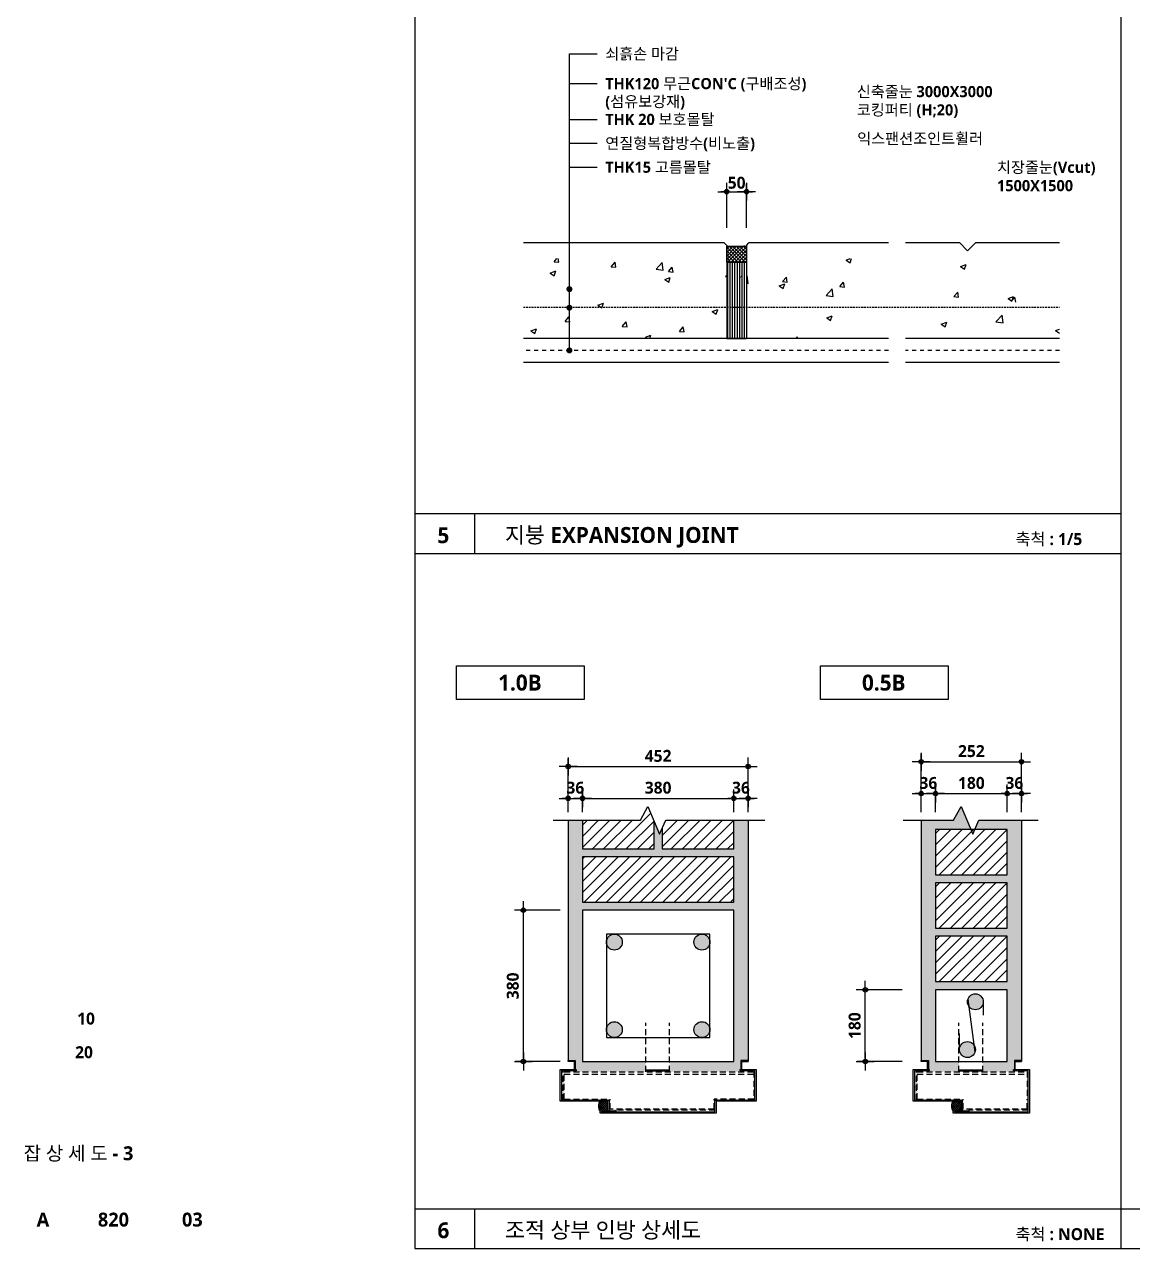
# Model space of a CAD drawing. Header units: millimetres. Extents: x 200 to 163856, y 0 to 163394.
# Drawn here: x 24420 to 27203, y 200 to 3276 of the extents above; entities that cross this region are included whole.
import ezdxf
from ezdxf.enums import TextEntityAlignment as Align

# ---------------------------------------------------------------- set-up
doc = ezdxf.new("R2010")
doc.units = ezdxf.units.MM
doc.header["$LTSCALE"] = 10
doc.linetypes.add('HID', pattern=[2.3, 1.5, -0.8])
doc.linetypes.add('HIDDEN', pattern=[2, 1, -1])
doc.layers.get('DEFPOINTS').update_dxf_attribs({"color": 181})
for name, color, linetype in [('4', 4, 'Continuous'), ('A-ANNO-GRA1', 7, 'Continuous'), ('A-ANNO-TEXT1', 7, 'Continuous'), ('A-ANNO-TEXT300', 7, 'Continuous'), ('A-ANNO-TITL', 7, 'Continuous'), ('A-ST-AXIS-DIM', 7, 'Continuous'), ('COL', 2, 'Continuous'), ('DETAIL', 7, 'Continuous'), ('DIM', 4, 'Continuous'), ('DO', 7, 'Continuous'), ('ELEV', 4, 'Continuous'), ('FI', 6, 'Continuous'), ('HA', 8, 'Continuous'), ('HAT', 5, 'Continuous'), ('HI', 7, 'HID'), ('LEADER', 7, 'Continuous'), ('SY', 1, 'Continuous'), ('SYM', 4, 'Continuous'), ('W-P', 4, 'HIDDEN'), ('WA1', 2, 'Continuous'), ('WA2', 2, 'Continuous'), ('WAL', 3, 'Continuous')]:
    doc.layers.add(name, color=color, linetype=linetype)
doc.styles.add('2020음성 1차', font='')
doc.styles.add('SH_진천_나눔', font='')
doc.styles.get('2020음성 1차').set_extended_font_data('NanumGothic', bold=True)
doc.styles.get('SH_진천_나눔').set_extended_font_data('NanumGothic', bold=True)
doc.dimstyles.new('NDIM10', dxfattribs={"dimscale": 10, "dimtxt": 3, "dimasz": 0.75, "dimexe": 2, "dimexo": 2, "dimgap": 1, "dimtad": 1, "dimdec": 1, "dimdsep": 46, "dimtxsty": '2020음성 1차', "dimblk": 'Z_DOT', "dimcen": 3, "dimdle": 3, "dimclrd": 256, "dimclre": 256, "dimclrt": 3, "dimadec": 0, "dimazin": 0, "dimtfac": 1, "dimtdec": 1, "dimtix": 1, "dimtmove": 2, "dimatfit": 3, "dimfxl": 1, "dimtolj": 1, "dimtzin": 0, "dimlwd": -1, "dimlwe": -1, "dimarcsym": 0})
pattern_1 = [(45, (12164.82, -4105.398), (-14.142136, 14.142136), [])]

# ---------------------------------------------------------------- blocks, each defined once
blk = doc.blocks.new('*X8472')
at = {"color": 0}
for p, q in [((177.45, 102.32), (180.81, 105.68)), ((177.45, 103.2), (179.92, 105.68)), ((177.45, 104.09), (179.04, 105.68)), ((177.45, 104.97), (178.16, 105.68)), ((181.16, 101.68), (177.45, 105.39)), ((177.69, 101.68), (181.69, 105.68)), ((182.05, 101.68), (178.05, 105.68)), ((178.58, 101.68), (182.45, 105.55)), ((182.45, 102.16), (178.93, 105.68)), ((179.46, 101.68), (182.45, 104.67)), ((182.45, 103.05), (179.82, 105.68)), ((182.45, 103.93), (180.7, 105.68)), ((182.45, 104.81), (181.58, 105.68)), ((180.28, 101.68), (177.45, 104.51)), ((179.4, 101.68), (177.45, 103.62)), ((178.51, 101.68), (177.45, 102.74)), ((177.63, 101.68), (177.45, 101.86)), ((180.34, 101.68), (182.45, 103.78)), ((181.23, 101.68), (182.45, 102.9)), ((182.11, 101.68), (182.45, 102.02))]:
    blk.add_line(p, q, dxfattribs=at)
blk = doc.blocks.new('Z_DOT')
at = {"layer": 'DIM', "color": 0}
for p, q in [((-3, 0), (3, 0)), ((0, -3), (0, 3))]:
    blk.add_line(p, q, dxfattribs=at)
for radius in [0.75, 0.375]:
    blk.add_circle((0, 0), radius, dxfattribs=at)
blk = doc.blocks.new('*D9458')
at = {"layer": 'A-ST-AXIS-DIM'}
for p, q in [((26183.7, 2765.2), (26183.7, 2875.7)), ((26233.7, 2765.2), (26233.7, 2875.7)), ((26176.2, 2855.7), (26168.7, 2855.7)), ((26183.7, 2855.7), (26233.7, 2855.7)), ((26241.2, 2855.7), (26248.7, 2855.7))]:
    blk.add_line(p, q, dxfattribs=at)
at = {"layer": 'DEFPOINTS', "color": 0}
for p in [(26233.7, 2855.7), (26183.7, 2745.2), (26233.7, 2745.2)]:
    blk.add_point(p, dxfattribs=at)
at = {"layer": 'A-ST-AXIS-DIM', "linetype": 'ByBlock', "xscale": 7.5, "yscale": 7.5, "zscale": 7.5}
blk.add_blockref('Z_DOT', (26183.7, 2855.7), dxfattribs=at)
at = {"layer": 'A-ST-AXIS-DIM', "linetype": 'ByBlock', "xscale": 7.5, "yscale": 7.5, "zscale": 7.5, "rotation": 180}
blk.add_blockref('Z_DOT', (26233.7, 2855.7), dxfattribs=at)
at = {"layer": 'A-ST-AXIS-DIM', "color": 3, "insert": (26208.7, 2878), "char_height": 30, "attachment_point": 5, "style": '2020음성 1차'}
blk.add_mtext('\\A1;50', dxfattribs=at)
blk = doc.blocks.new('*X2686')
at = {"color": 0}
for p, q in [((156, 270), (163.2, 277.2)), ((156, 272.7), (160.5, 277.2)), ((156, 267.4), (165.6, 276.9)), ((167.8, 267.1), (158, 276.9)), ((167.8, 269.7), (160.3, 277.2)), ((167.8, 272.4), (162.9, 277.2)), ((167.8, 275), (166, 276.8)), ((156, 275.3), (157.4, 276.7)), ((163.8, 265.8), (156, 273.6)), ((161.2, 265.8), (156, 270.9)), ((158.5, 265.8), (156, 268.3)), ((166.5, 265.8), (156.1, 276.1)), ((157, 265.8), (167.5, 276.2)), ((159.7, 265.8), (167.8, 273.9)), ((162.3, 265.8), (167.8, 271.2)), ((165, 265.8), (167.8, 268.6)), ((167.6, 265.8), (167.8, 265.9))]:
    blk.add_line(p, q, dxfattribs=at)
blk = doc.blocks.new('*D9459')
at = {"layer": 'A-ST-AXIS-DIM'}
for p, q in [((25765.5, 1050), (25653, 1050)), ((25673, 677.5), (25673, 1042.5)), ((25765.5, 670), (25653, 670))]:
    blk.add_line(p, q, dxfattribs=at)
at = {"layer": 'DEFPOINTS', "color": 0}
for p in [(25673, 1050), (25785.5, 1050), (25785.5, 670)]:
    blk.add_point(p, dxfattribs=at)
at = {"layer": 'A-ST-AXIS-DIM', "linetype": 'ByBlock', "xscale": 7.5, "yscale": 7.5, "zscale": 7.5}
for p, rotation in [((25673, 1050), 90), ((25673, 670), 270)]:
    blk.add_blockref('Z_DOT', p, dxfattribs=dict(at, rotation=rotation))
at = {"layer": 'A-ST-AXIS-DIM', "color": 3, "insert": (25646.5, 860), "char_height": 30, "attachment_point": 5, "rotation": 90, "style": '2020음성 1차'}
blk.add_mtext('\\A1;380', dxfattribs=at)
blk = doc.blocks.new('*X2688')
at = {"color": 0}
for p, q in [((167.5, 161.5), (167.5, 164.2)), ((168.8, 161.5), (168.8, 164.2)), ((170, 161.5), (170, 164.2)), ((171.2, 161.5), (171.2, 164.2)), ((172.5, 161.5), (172.5, 164.2)), ((173.8, 161.5), (173.8, 164.2)), ((175, 161.5), (175, 164.2)), ((176.2, 161.5), (176.2, 164.2)), ((177.5, 161.5), (177.5, 164.2)), ((178.8, 161.5), (178.8, 164.2)), ((180, 161.5), (180, 164.2)), ((181.2, 161.5), (181.2, 164.2)), ((182.5, 161.5), (182.5, 164.2)), ((183.8, 161.5), (183.8, 164.2)), ((185, 161.5), (185, 164.2)), ((186.2, 161.5), (186.2, 164.2)), ((187.5, 161.5), (187.5, 164.2)), ((188.8, 161.5), (188.8, 164.2)), ((190, 161.5), (190, 164.2)), ((191.2, 161.5), (191.2, 164.2)), ((192.5, 161.5), (192.5, 164.2)), ((193.8, 161.5), (193.8, 164.2)), ((195, 161.5), (195, 164.2)), ((196.2, 161.5), (196.2, 164.2))]:
    blk.add_line(p, q, dxfattribs=at)
blk = doc.blocks.new('*D9460')
at = {"layer": 'A-ST-AXIS-DIM'}
for p, q in [((25778, 1331.2), (25770.5, 1331.2)), ((25785.5, 1296.3), (25785.5, 1351.2)), ((25785.5, 1331.2), (25821.5, 1331.2)), ((25821.5, 1296.3), (25821.5, 1351.2)), ((25829, 1331.2), (25836.5, 1331.2))]:
    blk.add_line(p, q, dxfattribs=at)
at = {"layer": 'DEFPOINTS', "color": 0}
for p in [(25821.5, 1331.2), (25785.5, 1276.3), (25821.5, 1276.3)]:
    blk.add_point(p, dxfattribs=at)
at = {"layer": 'A-ST-AXIS-DIM', "linetype": 'ByBlock', "xscale": 7.5, "yscale": 7.5, "zscale": 7.5}
blk.add_blockref('Z_DOT', (25785.5, 1331.2), dxfattribs=at)
at = {"layer": 'A-ST-AXIS-DIM', "linetype": 'ByBlock', "xscale": 7.5, "yscale": 7.5, "zscale": 7.5, "rotation": 180}
blk.add_blockref('Z_DOT', (25821.5, 1331.2), dxfattribs=at)
at = {"layer": 'A-ST-AXIS-DIM', "color": 3, "insert": (25803.5, 1357.8), "char_height": 30, "attachment_point": 5, "style": '2020음성 1차'}
blk.add_mtext('\\A1;36', dxfattribs=at)
blk = doc.blocks.new('*D9461')
at = {"layer": 'A-ST-AXIS-DIM'}
for p, q in [((25821.5, 1296.3), (25821.5, 1351.2)), ((25829, 1331.2), (26194, 1331.2)), ((26201.5, 1296.3), (26201.5, 1351.2))]:
    blk.add_line(p, q, dxfattribs=at)
at = {"layer": 'DEFPOINTS', "color": 0}
for p in [(26201.5, 1331.2), (25821.5, 1276.3), (26201.5, 1276.3)]:
    blk.add_point(p, dxfattribs=at)
at = {"layer": 'A-ST-AXIS-DIM', "linetype": 'ByBlock', "xscale": 7.5, "yscale": 7.5, "zscale": 7.5, "rotation": 180}
blk.add_blockref('Z_DOT', (25821.5, 1331.2), dxfattribs=at)
at = {"layer": 'A-ST-AXIS-DIM', "linetype": 'ByBlock', "xscale": 7.5, "yscale": 7.5, "zscale": 7.5}
blk.add_blockref('Z_DOT', (26201.5, 1331.2), dxfattribs=at)
at = {"layer": 'A-ST-AXIS-DIM', "color": 3, "insert": (26011.5, 1357.8), "char_height": 30, "attachment_point": 5, "style": '2020음성 1차'}
blk.add_mtext('\\A1;380', dxfattribs=at)
blk = doc.blocks.new('*D9462')
at = {"layer": 'A-ST-AXIS-DIM'}
for p, q in [((25785.5, 1296.3), (25785.5, 1431.2)), ((26237.5, 1296.3), (26237.5, 1431.2)), ((25793, 1411.2), (26230, 1411.2))]:
    blk.add_line(p, q, dxfattribs=at)
at = {"layer": 'DEFPOINTS', "color": 0}
for p in [(26237.5, 1411.2), (25785.5, 1276.3), (26237.5, 1276.3)]:
    blk.add_point(p, dxfattribs=at)
at = {"layer": 'A-ST-AXIS-DIM', "linetype": 'ByBlock', "xscale": 7.5, "yscale": 7.5, "zscale": 7.5, "rotation": 180}
blk.add_blockref('Z_DOT', (25785.5, 1411.2), dxfattribs=at)
at = {"layer": 'A-ST-AXIS-DIM', "linetype": 'ByBlock', "xscale": 7.5, "yscale": 7.5, "zscale": 7.5}
blk.add_blockref('Z_DOT', (26237.5, 1411.2), dxfattribs=at)
at = {"layer": 'A-ST-AXIS-DIM', "color": 3, "insert": (26011.5, 1437.8), "char_height": 30, "attachment_point": 5, "style": '2020음성 1차'}
blk.add_mtext('\\A1;452', dxfattribs=at)
blk = doc.blocks.new('*D9463')
at = {"layer": 'A-ST-AXIS-DIM'}
for p, q in [((26194, 1331.2), (26186.5, 1331.2)), ((26201.5, 1296.3), (26201.5, 1351.2)), ((26201.5, 1331.2), (26237.5, 1331.2)), ((26237.5, 1296.3), (26237.5, 1351.2)), ((26245, 1331.2), (26252.5, 1331.2))]:
    blk.add_line(p, q, dxfattribs=at)
at = {"layer": 'DEFPOINTS', "color": 0}
for p in [(26237.5, 1331.2), (26201.5, 1276.3), (26237.5, 1276.3)]:
    blk.add_point(p, dxfattribs=at)
at = {"layer": 'A-ST-AXIS-DIM', "linetype": 'ByBlock', "xscale": 7.5, "yscale": 7.5, "zscale": 7.5}
blk.add_blockref('Z_DOT', (26201.5, 1331.2), dxfattribs=at)
at = {"layer": 'A-ST-AXIS-DIM', "linetype": 'ByBlock', "xscale": 7.5, "yscale": 7.5, "zscale": 7.5, "rotation": 180}
blk.add_blockref('Z_DOT', (26237.5, 1331.2), dxfattribs=at)
at = {"layer": 'A-ST-AXIS-DIM', "color": 3, "insert": (26219.5, 1357.8), "char_height": 30, "attachment_point": 5, "style": '2020음성 1차'}
blk.add_mtext('\\A1;36', dxfattribs=at)
blk = doc.blocks.new('*D9464')
at = {"layer": 'A-ST-AXIS-DIM'}
for p, q in [((26708.3, 1296.3), (26708.3, 1363.2)), ((26888.3, 1296.3), (26888.3, 1363.2)), ((26715.8, 1343.2), (26880.8, 1343.2))]:
    blk.add_line(p, q, dxfattribs=at)
at = {"layer": 'DEFPOINTS', "color": 0}
for p in [(26888.3, 1343.2), (26708.3, 1276.3), (26888.3, 1276.3)]:
    blk.add_point(p, dxfattribs=at)
at = {"layer": 'A-ST-AXIS-DIM', "linetype": 'ByBlock', "xscale": 7.5, "yscale": 7.5, "zscale": 7.5, "rotation": 180}
blk.add_blockref('Z_DOT', (26708.3, 1343.2), dxfattribs=at)
at = {"layer": 'A-ST-AXIS-DIM', "linetype": 'ByBlock', "xscale": 7.5, "yscale": 7.5, "zscale": 7.5}
blk.add_blockref('Z_DOT', (26888.3, 1343.2), dxfattribs=at)
at = {"layer": 'A-ST-AXIS-DIM', "color": 3, "insert": (26798.3, 1369.8), "char_height": 30, "attachment_point": 5, "style": '2020음성 1차'}
blk.add_mtext('\\A1;180', dxfattribs=at)
blk = doc.blocks.new('*D9465')
at = {"layer": 'A-ST-AXIS-DIM'}
for p, q in [((26672.3, 1296.3), (26672.3, 1443.2)), ((26679.8, 1423.2), (26916.8, 1423.2)), ((26924.3, 1296.3), (26924.3, 1443.2))]:
    blk.add_line(p, q, dxfattribs=at)
at = {"layer": 'DEFPOINTS', "color": 0}
for p in [(26924.3, 1423.2), (26672.3, 1276.3), (26924.3, 1276.3)]:
    blk.add_point(p, dxfattribs=at)
at = {"layer": 'A-ST-AXIS-DIM', "linetype": 'ByBlock', "xscale": 7.5, "yscale": 7.5, "zscale": 7.5, "rotation": 180}
blk.add_blockref('Z_DOT', (26672.3, 1423.2), dxfattribs=at)
at = {"layer": 'A-ST-AXIS-DIM', "linetype": 'ByBlock', "xscale": 7.5, "yscale": 7.5, "zscale": 7.5}
blk.add_blockref('Z_DOT', (26924.3, 1423.2), dxfattribs=at)
at = {"layer": 'A-ST-AXIS-DIM', "color": 3, "insert": (26798.3, 1449.8), "char_height": 30, "attachment_point": 5, "style": '2020음성 1차'}
blk.add_mtext('\\A1;252', dxfattribs=at)
blk = doc.blocks.new('*D9466')
at = {"layer": 'A-ST-AXIS-DIM'}
for p, q in [((26672.3, 1296.3), (26672.3, 1363.2)), ((26708.3, 1296.3), (26708.3, 1363.2)), ((26664.8, 1343.2), (26657.3, 1343.2)), ((26672.3, 1343.2), (26708.3, 1343.2)), ((26715.8, 1343.2), (26723.3, 1343.2))]:
    blk.add_line(p, q, dxfattribs=at)
at = {"layer": 'DEFPOINTS', "color": 0}
for p in [(26708.3, 1343.2), (26672.3, 1276.3), (26708.3, 1276.3)]:
    blk.add_point(p, dxfattribs=at)
at = {"layer": 'A-ST-AXIS-DIM', "linetype": 'ByBlock', "xscale": 7.5, "yscale": 7.5, "zscale": 7.5}
blk.add_blockref('Z_DOT', (26672.3, 1343.2), dxfattribs=at)
at = {"layer": 'A-ST-AXIS-DIM', "linetype": 'ByBlock', "xscale": 7.5, "yscale": 7.5, "zscale": 7.5, "rotation": 180}
blk.add_blockref('Z_DOT', (26708.3, 1343.2), dxfattribs=at)
at = {"layer": 'A-ST-AXIS-DIM', "color": 3, "insert": (26690.3, 1369.8), "char_height": 30, "attachment_point": 5, "style": '2020음성 1차'}
blk.add_mtext('\\A1;36', dxfattribs=at)
blk = doc.blocks.new('*D9467')
at = {"layer": 'A-ST-AXIS-DIM'}
for p, q in [((26888.3, 1296.3), (26888.3, 1363.2)), ((26924.3, 1296.3), (26924.3, 1363.2)), ((26880.8, 1343.2), (26873.3, 1343.2)), ((26888.3, 1343.2), (26924.3, 1343.2)), ((26931.8, 1343.2), (26939.3, 1343.2))]:
    blk.add_line(p, q, dxfattribs=at)
at = {"layer": 'DEFPOINTS', "color": 0}
for p in [(26924.3, 1343.2), (26888.3, 1276.3), (26924.3, 1276.3)]:
    blk.add_point(p, dxfattribs=at)
at = {"layer": 'A-ST-AXIS-DIM', "linetype": 'ByBlock', "xscale": 7.5, "yscale": 7.5, "zscale": 7.5}
blk.add_blockref('Z_DOT', (26888.3, 1343.2), dxfattribs=at)
at = {"layer": 'A-ST-AXIS-DIM', "linetype": 'ByBlock', "xscale": 7.5, "yscale": 7.5, "zscale": 7.5, "rotation": 180}
blk.add_blockref('Z_DOT', (26924.3, 1343.2), dxfattribs=at)
at = {"layer": 'A-ST-AXIS-DIM', "color": 3, "insert": (26906.3, 1369.8), "char_height": 30, "attachment_point": 5, "style": '2020음성 1차'}
blk.add_mtext('\\A1;36', dxfattribs=at)
blk = doc.blocks.new('*D9468')
at = {"layer": 'A-ST-AXIS-DIM'}
for p, q in [((26624.3, 850), (26511.8, 850)), ((26531.8, 677.5), (26531.8, 842.5)), ((26624.3, 670), (26511.8, 670))]:
    blk.add_line(p, q, dxfattribs=at)
at = {"layer": 'DEFPOINTS', "color": 0}
for p in [(26531.8, 850), (26644.3, 850), (26644.3, 670)]:
    blk.add_point(p, dxfattribs=at)
at = {"layer": 'A-ST-AXIS-DIM', "linetype": 'ByBlock', "xscale": 7.5, "yscale": 7.5, "zscale": 7.5}
for p, rotation in [((26531.8, 850), 90), ((26531.8, 670), 270)]:
    blk.add_blockref('Z_DOT', p, dxfattribs=dict(at, rotation=rotation))
at = {"layer": 'A-ST-AXIS-DIM', "color": 3, "insert": (26505.2, 760), "char_height": 30, "attachment_point": 5, "rotation": 90, "style": '2020음성 1차'}
blk.add_mtext('\\A1;180', dxfattribs=at)

msp = doc.modelspace()

# ---------------------------------------------------------------- hatches: boundary and pattern name
at = {"layer": 'HA'}
h = msp.add_hatch(dxfattribs=at)
h.set_pattern_fill('_U', color=256, scale=20, angle=45, style=0, pattern_type=0)
h.set_pattern_definition(pattern_1)
h.paths.add_polyline_path([(26001.5173, 1204), (26001.5173, 1273.89652), (25985.86682, 1311.13253), (25966.87449, 1276.33851), (25821.5173, 1276.33851), (25821.5173, 1204)])
h = msp.add_hatch(dxfattribs=at)
h.set_pattern_fill('AR-SAND,_O', color=256, scale=10)
h.set_pattern_definition([(37.5, (-173441.352, 366385.747), (-0.6299336, 19.2682377), [0, -15.2, 0, -17, 0, -16.25]), (7.5, (-173441.352, 366385.747), (17.697767, 28.2214607), [0, -8.2, 0, -13.7, 0, -5.25]), (327.5, (-173453.652, 366385.747), (31.1414186, 0.05659054), [0, -5, 0, -18, 0, -23.5]), (317.5, (-173453.652, 366385.747), (30.061266, 8.7767556), [0, -2.5, 0, -11.8, 0, -13.5])])
h.paths.add_polyline_path([(26924.32126, 1276.33851), (26817.23946, 1276.33851), (26806.89531, 1252.84612), (26888.32126, 1252.84612), (26888.32126, 1138.84612), (26708.32126, 1138.84612), (26708.32126, 1252.84612), (26797.16885, 1252.84612), (26772.67078, 1311.13253), (26753.67845, 1276.33851), (26672.32126, 1276.33851), (26672.32126, 672.4), (26690.32126, 672.4), (26690.32126, 650), (26692.32126, 650), (26692.32126, 646.8), (26660.12126, 646.8), (26660.12126, 573.2), (26775.52126, 573.2), (26775.52126, 546.4), (26792.32126, 546.4), (26792.32126, 547.71949), (26941.12126, 547.71949), (26941.12126, 573.2), (26941.12126, 646.8), (26904.32126, 646.8), (26904.32126, 650), (26906.32126, 650), (26906.32126, 672.4), (26924.32126, 672.4)])
h.paths.add_polyline_path([(26888.32126, 1004.84612), (26708.32126, 1004.84612), (26708.32126, 1118.84612), (26888.32126, 1118.84612)], flags=16)
h.paths.add_polyline_path([(26888.32126, 984.84612), (26888.32126, 870.84612), (26708.32126, 870.84612), (26708.32126, 984.84612)], flags=16)
h.paths.add_polyline_path([(26888.32126, 850), (26888.32126, 670), (26827.03875, 670), (26827.03875, 644.4), (26938.72126, 644.4), (26938.72126, 575.6), (26938.72126, 550.11949), (26777.92126, 550.11949), (26777.92126, 575.6), (26662.52126, 575.6), (26662.52126, 644.4), (26767.03875, 644.4), (26767.03875, 670), (26708.32126, 670), (26708.32126, 850)], flags=16)
h.paths.add_polyline_path([(26828.32126, 820, -0.7400704068), (26791.73735, 808.82083), (26804.90517, 711.17917, -0.1493787793), (26808.32126, 700, -1), (26768.32126, 700, -0.7400704068), (26804.90517, 711.17917), (26791.73735, 808.82083, -0.1493787793), (26788.32126, 820, -1)], flags=0)
h = msp.add_hatch(dxfattribs=at)
h.set_pattern_fill('AR-SAND,_O', color=256, scale=10)
h.set_pattern_definition([(37.5, (12164.82, -4105.398), (-0.629934, 19.268238), [0, -15.2, 0, -17, 0, -16.25]), (7.5, (12164.82, -4105.398), (17.697767, 28.22146), [0, -8.2, 0, -13.7, 0, -5.25]), (327.5, (12152.52, -4105.398), (31.141419, 0.05659), [0, -5, 0, -18, 0, -23.5]), (317.5, (12152.52, -4105.398), (30.061266, 8.776756), [0, -2.5, 0, -11.8, 0, -13.5])])
h.paths.add_polyline_path([(26237.5173, 1276.33851), (26201.5173, 1276.33851), (26201.5173, 1204), (26021.5173, 1204), (26021.5173, 1256.08455), (26015.11503, 1241.54448), (26001.5173, 1273.89652), (26001.5173, 1204), (25821.5173, 1204), (25821.5173, 1276.33851), (25785.5173, 1276.33851), (25785.5173, 672.4), (25803.5173, 672.4), (25803.5173, 650), (25805.5173, 650), (25805.5173, 646.8), (25791.03891, 646.8), (25773.3173, 646.8), (25773.3173, 573.2), (25888.7173, 573.2), (25888.7173, 546.4), (25905.5173, 546.4), (25905.5173, 547.71949), (26154.3173, 547.71949), (26154.3173, 573.2), (26254.3173, 573.2), (26254.3173, 646.8), (26217.5173, 646.8), (26217.5173, 650), (26219.5173, 650), (26219.5173, 672.4), (26237.5173, 672.4)])
h.paths.add_polyline_path([(25821.5173, 1184), (26201.5173, 1184), (26201.5173, 1070), (25821.5173, 1070)], flags=16)
h.paths.add_polyline_path([(25821.5173, 1050), (26201.5173, 1050), (26201.5173, 670), (26040.23479, 670), (26040.23479, 644.4), (26251.9173, 644.4), (26251.9173, 575.6), (26151.9173, 575.6), (26151.9173, 550.11949), (25891.1173, 550.11949), (25891.1173, 575.6), (25775.7173, 575.6), (25775.7173, 644.4), (25980.23479, 644.4), (25980.23479, 670), (25821.5173, 670)], flags=16)
h.paths.add_polyline_path([(25881.5173, 990), (26141.5173, 990), (26141.5173, 730), (25881.5173, 730)], flags=0)
h.paths.add_polyline_path([(25921.5173, 970, -1), (25881.5173, 970, -1)], flags=0)
h.paths.add_polyline_path([(25921.5173, 750, -1), (25881.5173, 750, -1)], flags=0)
h.paths.add_polyline_path([(26141.5173, 970, -1), (26101.5173, 970, -1)], flags=0)
h.paths.add_polyline_path([(26141.5173, 750, -1), (26101.5173, 750, -1)], flags=0)
h = msp.add_hatch(dxfattribs=at)
h.set_pattern_fill('_U', color=256, scale=20, angle=45, style=0, pattern_type=0)
h.set_pattern_definition(pattern_1)
h.paths.add_polyline_path([(26201.5173, 1276.33851), (26030.43551, 1276.33851), (26021.5173, 1256.08455), (26021.5173, 1204), (26201.5173, 1204)])
h = msp.add_hatch(dxfattribs=at)
h.set_pattern_fill('_U', color=256, scale=20, angle=45, style=0, pattern_type=0)
h.set_pattern_definition([(45, (12180.277, -4036.552), (-14.142136, 14.142136), [])])
h.paths.add_polyline_path([(26888.32126, 1138.84612), (26888.32126, 1252.84612), (26708.32126, 1252.84612), (26708.32126, 1138.84612)])
h = msp.add_hatch(dxfattribs=at)
h.set_pattern_fill('_U', color=256, scale=20, angle=45, style=0, pattern_type=0)
h.set_pattern_definition(pattern_1)
h.paths.add_polyline_path([(26201.5173, 1070), (26201.5173, 1184), (25821.5173, 1184), (25821.5173, 1070)])
h = msp.add_hatch(dxfattribs=at)
h.set_pattern_fill('_U', color=256, scale=20, angle=45, style=0, pattern_type=0)
h.set_pattern_definition([(45, (12180.277, -4170.552), (-14.142136, 14.142136), [])])
h.paths.add_polyline_path([(26888.32126, 1004.84612), (26888.32126, 1118.84612), (26708.32126, 1118.84612), (26708.32126, 1004.84612)])
h = msp.add_hatch(dxfattribs=at)
h.set_pattern_fill('_U', color=256, scale=20, angle=45, style=0, pattern_type=0)
h.set_pattern_definition([(45, (12180.277, -4304.552), (-14.142136, 14.142136), [])])
h.paths.add_polyline_path([(26888.32126, 870.84612), (26888.32126, 984.84612), (26708.32126, 984.84612), (26708.32126, 870.84612)])
at = {"layer": 'WA1'}
h = msp.add_hatch(color=256, dxfattribs=at)
edge = h.paths.add_edge_path()
edge.add_arc((25901.5173, 970), 20, 0, 360)
h = msp.add_hatch(color=256, dxfattribs=at)
edge = h.paths.add_edge_path()
edge.add_arc((26121.5173, 970), 20, 0, 360)
h = msp.add_hatch(color=256, dxfattribs=at)
edge = h.paths.add_edge_path()
edge.add_arc((26808.32126, 820), 20, 0, 360)
h = msp.add_hatch(color=256, dxfattribs=at)
edge = h.paths.add_edge_path()
edge.add_arc((25901.5173, 750), 20, 0, 360)
h = msp.add_hatch(color=256, dxfattribs=at)
edge = h.paths.add_edge_path()
edge.add_arc((26121.5173, 750), 20, 0, 360)
h = msp.add_hatch(color=256, dxfattribs=at)
edge = h.paths.add_edge_path()
edge.add_arc((26788.32126, 700), 20, 0, 360)

# ---------------------------------------------------------------- linework, layer by layer
at = {"layer": '4'}
for p, q in [((26183.72271, 2720.81226), (26177.72391, 2726.81106)), ((26183.72271, 2720.81226), (26183.72271, 2486.81106)), ((26183.72271, 2718.81266), (26233.71271, 2718.81266)), ((26227.71271, 2720.81226), (26227.71271, 2718.81266)), ((26233.71271, 2720.81226), (26239.71151, 2726.81106)), ((26233.71271, 2720.81226), (26233.71271, 2486.81106)), ((25750.23061, 2679.8359), (25756.75092, 2687.60651)), ((25750.23061, 2679.8359), (25762.18495, 2678.79003)), ((25762.18412, 2678.79343), (25760.55845, 2687.60651)), ((25893.68265, 2667.28548), (25903.32446, 2678.77614)), ((25905.63615, 2666.24289), (25903.32364, 2678.77942)), ((26006.35549, 2661.26238), (26021.93318, 2677.49769)), ((26024.14198, 2658.50649), (26021.93234, 2677.50045)), ((26183.72271, 2678.82066), (26233.71271, 2678.82066)), ((26483.54076, 2683.52945), (26494.16187, 2687.60651)), ((26483.54076, 2683.52945), (26493.48921, 2676.81913)), ((26493.48835, 2676.82194), (26497.10699, 2687.60651)), ((25740.64451, 2651.05831), (25754.64821, 2656.43383)), ((25740.64451, 2651.05831), (25750.59296, 2644.34799)), ((25750.59208, 2644.35139), (25754.64735, 2656.43722)), ((25893.68265, 2667.28548), (25905.63699, 2666.23961)), ((26006.35549, 2661.26238), (26024.14284, 2658.50373)), ((26037.13469, 2654.73505), (26046.7765, 2666.22572)), ((26037.13469, 2654.73505), (26049.08902, 2653.68918)), ((26049.08818, 2653.69235), (26046.77566, 2666.22888)), ((26180.58672, 2642.18462), (26183.72271, 2645.92195)), ((26770.96664, 2667.5119), (26780.9151, 2660.80158)), ((26770.96665, 2667.5119), (26784.97035, 2672.88742)), ((26780.91423, 2660.80417), (26784.96949, 2672.89)), ((26028.07039, 2635.04076), (26042.0741, 2640.41628)), ((26028.07039, 2635.04076), (26038.01884, 2628.33045)), ((26038.01796, 2628.33361), (26042.07322, 2640.41945)), ((26180.58672, 2642.18462), (26183.72271, 2641.91026)), ((26233.71271, 2642.65476), (26235.38139, 2644.39389)), ((26233.71271, 2626.00142), (26237.59105, 2625.39993)), ((26237.59016, 2625.40255), (26235.38052, 2644.39651)), ((26315.49628, 2619.02321), (26329.49999, 2624.39873)), ((26315.49628, 2619.02321), (26325.44473, 2612.3129)), ((26324.03876, 2629.6342), (26333.68057, 2641.12486)), ((26324.03876, 2629.63419), (26335.9931, 2628.58833)), ((26325.44383, 2612.31584), (26329.49909, 2624.40167)), ((26335.99223, 2628.59127), (26333.67971, 2641.12781)), ((26467.4908, 2617.08377), (26477.13261, 2628.57444)), ((26467.4908, 2617.08377), (26479.44513, 2616.0379)), ((26479.44425, 2616.04073), (26477.13174, 2628.57727)), ((26433.25191, 2595.05477), (26448.8296, 2611.29008)), ((26433.25191, 2595.05477), (26451.03926, 2592.29612)), ((26451.03834, 2592.29861), (26448.8287, 2611.29258)), ((26754.39487, 2591.98291), (26764.03668, 2603.47358)), ((26754.39487, 2591.98291), (26766.34921, 2590.93704)), ((26766.3483, 2590.93965), (26764.03579, 2603.47619)), ((26890.34806, 2586.98812), (26904.35176, 2592.36364)), ((26890.34806, 2586.98812), (26900.29651, 2580.27781)), ((26897.84691, 2579.43249), (26907.48872, 2590.92315)), ((26900.29557, 2580.2803), (26904.35084, 2592.36613)), ((26909.80033, 2578.38911), (26907.48782, 2590.92565)), ((25860.02592, 2570.53453), (25874.02962, 2575.91005)), ((25860.02592, 2570.53453), (25869.97437, 2563.82422)), ((25869.97343, 2563.82752), (25874.0287, 2575.91335)), ((26147.4518, 2554.51698), (26157.40025, 2547.80667)), ((26147.45181, 2554.51698), (26161.45551, 2559.8925)), ((26157.3993, 2547.80974), (26161.45457, 2559.89557)), ((25777.98088, 2529.39748), (25787.62269, 2540.88814)), ((25777.98088, 2529.39748), (25789.93522, 2528.35161)), ((25789.93427, 2528.35498), (25787.62176, 2540.89152)), ((25921.43292, 2516.84705), (25931.07473, 2528.33772)), ((25933.3863, 2515.80444), (25931.07379, 2528.34098)), ((26434.87769, 2538.49944), (26448.8814, 2543.87496)), ((26434.87769, 2538.49944), (26444.82614, 2531.78912)), ((26444.82518, 2531.79197), (26448.88044, 2543.8778)), ((26722.30358, 2522.48189), (26736.30729, 2527.85741)), ((26722.30358, 2522.48189), (26732.25203, 2515.77157)), ((26732.25105, 2515.7742), (26736.30631, 2527.86003)), ((26860.14832, 2528.84717), (26875.72602, 2545.08248)), ((26860.14832, 2528.84717), (26877.93568, 2526.08852)), ((26877.9347, 2526.09074), (26875.72506, 2545.0847)), ((25691.98144, 2506.0283), (25705.98515, 2511.40382)), ((25691.98144, 2506.0283), (25701.92989, 2499.31798)), ((25701.92891, 2499.32142), (25705.98417, 2511.40725)), ((25921.43292, 2516.84705), (25933.38725, 2515.80118)), ((25979.40733, 2490.01075), (25993.41103, 2495.38627)), ((25990.79855, 2487.60651), (25993.41004, 2495.38947)), ((26064.88495, 2504.29662), (26074.52677, 2515.78729)), ((26064.88495, 2504.29662), (26076.83929, 2503.25075)), ((26076.83832, 2503.2539), (26074.52581, 2515.79044)), ((27009.72947, 2506.46434), (27019.30031, 2510.13824)), ((27009.72947, 2506.46434), (27019.30031, 2500.00872)), ((25979.40733, 2490.01075), (25982.97177, 2487.60651)), ((26183.72271, 2486.81106), (26233.71271, 2486.81106)), ((26358.84647, 2487.60651), (26361.43084, 2490.68644)), ((26361.99853, 2487.60651), (26361.42986, 2490.68936))]:
    msp.add_line(p, q, dxfattribs=at)
at = {"layer": 'A-ANNO-GRA1'}
for p, q in [((27173.74135, 5740), (27173.74135, 200)), ((25400, 2046.66667), (27173.74135, 2046.66667)), ((25550, 2046.66667), (25550, 1946.66667)), ((25400, 1946.66667), (27173.74135, 1946.66667)), ((25400, 300), (32494.9654, 300)), ((25550, 300), (25550, 200))]:
    msp.add_line(p, q, dxfattribs=at)
at = {"layer": 'A-ANNO-TEXT1'}
for p, q in [((26185.71271, 2678.82066), (26185.71271, 2486.81106)), ((26191.71271, 2678.82066), (26191.71271, 2486.81106)), ((26197.71271, 2678.82066), (26197.71271, 2486.81106)), ((26203.71271, 2678.82066), (26203.71271, 2486.81106)), ((26209.71271, 2678.82066), (26209.71271, 2486.81106)), ((26215.71271, 2678.82066), (26215.71271, 2486.81106)), ((26221.71271, 2678.82066), (26221.71271, 2486.81106)), ((26227.71271, 2678.82066), (26227.71271, 2486.81106))]:
    msp.add_line(p, q, dxfattribs=at)
at = {"layer": 'A-ANNO-TEXT300'}
for points in [[(25505.04328, 1664.24247), (25825.93078, 1664.24247), (25825.93078, 1579.80722), (25505.04328, 1579.80722)], [(26419.07353, 1664.24247), (26739.96103, 1664.24247), (26739.96103, 1579.80722), (26419.07353, 1579.80722)]]:
    msp.add_lwpolyline(points, close=True, dxfattribs=at)
at = {"layer": 'COL'}
for p, q in [((26590.3648, 2426.81106), (25673.03741, 2426.81106)), ((27019.30031, 2426.81106), (26632.83363, 2426.81106))]:
    msp.add_line(p, q, dxfattribs=at)
at = {"layer": 'DEFPOINTS'}
msp.add_lwpolyline([(25400, 200), (32494.9654, 200), (32494.9654, 5740), (25400, 5740)], close=True, dxfattribs=at)
at = {"layer": 'DETAIL'}
msp.add_lwpolyline([(26183.72271, 2678.82066), (26183.72271, 2718.81266), (26233.71271, 2718.81266), (26233.71271, 2678.82066), (26183.72271, 2678.82066)], dxfattribs=at)
at = {"layer": 'DO'}
for points in [[(25805.5173, 646.8), (25768.7173, 646.8), (25768.7173, 573.2), (25888.7173, 573.2), (25888.7173, 546.4), (25905.5173, 546.4), (25905.5173, 543.2), (25885.5173, 543.2), (25885.5173, 570), (25765.5173, 570), (25765.5173, 650), (25805.5173, 650)], [(25785.5173, 670), (25785.5173, 672.4), (25803.5173, 672.4), (25803.5173, 650), (25801.1173, 650), (25801.1173, 670)], [(25986.08283, 543.2), (26154.3173, 543.2), (26154.3173, 573.2), (26254.3173, 573.2), (26254.3173, 646.8), (26217.5173, 646.8), (26217.5173, 650), (26257.5173, 650), (26257.5173, 570), (26157.5173, 570), (26157.5173, 540), (25986.08283, 540), (25865.5173, 540), (25865.5173, 546.4), (25885.5173, 546.4), (25885.5173, 543.2), (25868.7173, 543.2)], [(26237.5173, 670), (26237.5173, 672.4), (26219.5173, 672.4), (26219.5173, 650), (26221.9173, 650), (26221.9173, 670)], [(26692.32126, 646.8), (26655.52126, 646.8), (26655.52126, 573.2), (26775.52126, 573.2), (26775.52126, 546.4), (26792.32126, 546.4), (26792.32126, 543.2), (26772.32126, 543.2), (26772.32126, 570), (26652.32126, 570), (26652.32126, 650), (26692.32126, 650)], [(26672.32126, 670), (26672.32126, 672.4), (26690.32126, 672.4), (26690.32126, 650), (26687.92126, 650), (26687.92126, 670)], [(26872.88679, 543.2), (26941.12126, 543.2), (26941.12126, 573.2), (26941.12126, 573.2), (26941.12126, 646.8), (26904.32126, 646.8), (26904.32126, 650), (26944.32126, 650), (26944.32126, 570), (26944.32126, 570), (26944.32126, 540), (26872.88679, 540), (26752.32126, 540), (26752.32126, 546.4), (26772.32126, 546.4), (26772.32126, 543.2), (26755.52126, 543.2)], [(26924.32126, 670), (26924.32126, 672.4), (26906.32126, 672.4), (26906.32126, 650), (26908.72126, 650), (26908.72126, 670)]]:
    msp.add_lwpolyline(points, close=True, dxfattribs=at)
at = {"layer": 'FI', "color": 3}
for p, q in [((25785.5173, 1276.33851), (25785.5173, 670)), ((26237.5173, 1276.33851), (26237.5173, 670)), ((26672.32126, 1276.33851), (26672.32126, 670)), ((26924.32126, 1276.33851), (26924.32126, 670))]:
    msp.add_line(p, q, dxfattribs=at)
at = {"layer": 'HA'}
for points in [[(25865.5173, 546.4, -0.2607558794), (25864.65141, 546.88452, -0.0755255723), (25863.39598, 549.85614, -0.0360257957), (25862.77228, 553.34418, -0.0262364715), (25862.5173, 558.2, -0.0262364715), (25862.77228, 563.05582, -0.0360257957), (25863.39598, 566.54386, -0.0755255723), (25864.65141, 569.51548, -0.2607558794), (25865.5173, 570, -0.2607558794)], [(26752.32126, 546.4, -0.2607558794), (26751.45537, 546.88452, -0.0755255723), (26750.19994, 549.85614, -0.0360257957), (26749.57623, 553.34418, -0.0262364715), (26749.32126, 558.2, -0.0262364715), (26749.57623, 563.05582, -0.0360257957), (26750.19994, 566.54386, -0.0755255723), (26751.45537, 569.51548, -0.2607558794), (26752.32126, 570, -0.2607558794)]]:
    msp.add_lwpolyline(points, format="xyb", dxfattribs=at)
at = {"layer": 'HI'}
for p, q in [((25980.23479, 644.4), (25980.23479, 767.01611)), ((26040.23479, 644.4), (26040.23479, 767.01611)), ((26767.03875, 644.4), (26767.03875, 767.01611)), ((26827.03875, 644.4), (26827.03875, 767.01611)), ((25775.7173, 644.4), (26251.9173, 644.4)), ((25775.7173, 575.6), (25775.7173, 644.4)), ((25775.7173, 638.4), (26251.9173, 638.4)), ((26251.9173, 644.4), (26251.9173, 575.6)), ((26662.52126, 644.4), (26938.72126, 644.4)), ((26662.52126, 575.6), (26662.52126, 644.4)), ((26662.52126, 638.4), (26938.72126, 638.4)), ((26938.72126, 644.4), (26938.72126, 575.6)), ((25775.7173, 575.6), (25891.1173, 575.6)), ((25891.1173, 550.11949), (25891.1173, 575.6)), ((26251.9173, 575.6), (26151.9173, 575.6)), ((26151.9173, 550.11949), (26151.9173, 575.6)), ((26662.52126, 575.6), (26777.92126, 575.6)), ((26777.92126, 550.11949), (26777.92126, 575.6)), ((26938.72126, 550.11949), (26938.72126, 575.6)), ((26151.9173, 550.11949), (25891.1173, 550.11949)), ((26938.72126, 550.11949), (26777.92126, 550.11949))]:
    msp.add_line(p, q, dxfattribs=at)
for points in [[(25773.3173, 646.8), (25768.7173, 646.8), (25768.7173, 573.2), (25773.3173, 573.2), (25773.3173, 646.8)], [(26660.12126, 646.8), (26655.52126, 646.8), (26655.52126, 573.2), (26660.12126, 573.2), (26660.12126, 646.8)], [(26154.3173, 547.71949), (25905.5173, 547.71949), (25905.5173, 543.2), (26154.3173, 543.2), (26154.3173, 547.71949)], [(26941.12126, 547.71949), (26792.32126, 547.71949), (26792.32126, 543.2), (26941.12126, 543.2), (26941.12126, 547.71949)]]:
    msp.add_lwpolyline(points, dxfattribs=at)
at = {"layer": 'LEADER'}
for p, q in [((25788.58921, 3127.31867), (25858.70063, 3127.31867)), ((25788.58921, 3037.31867), (25858.70063, 3037.31867)), ((25788.58921, 2977.31867), (25858.70063, 2977.31867)), ((25788.58921, 2917.31867), (25858.70063, 2917.31867))]:
    msp.add_line(p, q, dxfattribs=at)
msp.add_lwpolyline([(25788.58921, 2456.81106), (25788.58921, 3202.31867), (25858.70063, 3202.31867)], dxfattribs=at)
for points in [[(26218.75706, 2736.60191, 0, 10, 0), (26232.42713, 2763.30639, 0, 0, 0), (26408.50048, 3107.26566, 0, 0, 0), (26490.43512, 3107.26566, 0, 0, 0)], [(26219.59016, 2643.789, 0, 10, 0), (26236.40862, 2668.63129, 0, 0, 0), (26430.01328, 2989.27016, 0, 0, 0), (26491.46422, 2989.27016, 0, 0, 0)], [(26791.10725, 2728.29369, 0, 10, 0), (26791.10725, 2758.29369, 0, 0, 0), (26791.10725, 2916.95556, 0, 0, 0), (26842.58802, 2916.95556, 0, 0, 0)]]:
    msp.add_lwpolyline(points, format="xyseb", dxfattribs=at)
at = {"layer": 'LEADER', "const_width": 7.5}
for points in [[(25784.83921, 2610.82684, 1), (25792.33921, 2610.82684, 1)], [(25784.83921, 2564.11751, 1), (25792.33921, 2564.11751, 1)], [(25784.83921, 2456.81106, 1), (25792.33921, 2456.81106, 1)]]:
    msp.add_lwpolyline(points, format="xyb", close=True, dxfattribs=at)
at = {"layer": 'SY'}
for points in [[(25747.57106, 1276.33851), (25966.87449, 1276.33851), (25985.86682, 1311.13253), (26015.11503, 1241.54448), (26030.43551, 1276.33851), (26279.66245, 1276.33851)], [(26626.76526, 1276.33851), (26753.67845, 1276.33851), (26772.67078, 1311.13253), (26801.91898, 1241.54448), (26817.23946, 1276.33851), (26966.46641, 1276.33851)]]:
    msp.add_lwpolyline(points, dxfattribs=at)
at = {"layer": 'SYM', "color": 7, "linetype": 'HID', "ltscale": 0.3}
msp.add_line((25672.96409, 2565.92901), (27019.30031, 2565.92901), dxfattribs=at)
at = {"layer": 'W-P'}
for p, q in [((26590.3648, 2456.81106), (25673.03741, 2456.81106)), ((27019.30031, 2456.81106), (26632.83363, 2456.81106))]:
    msp.add_line(p, q, dxfattribs=at)
at = {"layer": 'WA1'}
for p, q in [((26789.36843, 826.38674), (26807.27408, 693.61326)), ((26828.32126, 820), (26828.32126, 786.45967)), ((26768.32126, 700), (26768.32126, 740.69343))]:
    msp.add_line(p, q, dxfattribs=at)
for points in [[(25821.5173, 670), (26201.5173, 670), (26201.5173, 1050), (25821.5173, 1050)], [(25881.5173, 730), (26141.5173, 730), (26141.5173, 990), (25881.5173, 990)], [(26708.32126, 670), (26888.32126, 670), (26888.32126, 850), (26708.32126, 850)]]:
    msp.add_lwpolyline(points, close=True, dxfattribs=at)
for centre in [(25901.5173, 970), (26121.5173, 970), (26808.32126, 820), (25901.5173, 750), (26121.5173, 750), (26788.32126, 700)]:
    msp.add_circle(centre, 20, dxfattribs=at)
at = {"layer": 'WA2'}
for points in [[(25821.5173, 1276.33851), (25821.5173, 1204), (26001.5173, 1204), (26001.5173, 1273.89652)], [(26021.5173, 1256.08455), (26021.5173, 1204), (26201.5173, 1204), (26201.5173, 1276.33851)]]:
    msp.add_lwpolyline(points, dxfattribs=at)
for points in [[(26708.32126, 1252.84612), (26708.32126, 1138.84612), (26888.32126, 1138.84612), (26888.32126, 1252.84612), (26708.32126, 1252.84612)], [(25821.5173, 1184), (25821.5173, 1070), (26201.5173, 1070), (26201.5173, 1184), (25821.5173, 1184)], [(26708.32126, 1118.84612), (26708.32126, 1004.84612), (26888.32126, 1004.84612), (26888.32126, 1118.84612), (26708.32126, 1118.84612)], [(26708.32126, 984.84612), (26708.32126, 870.84612), (26888.32126, 870.84612), (26888.32126, 984.84612), (26708.32126, 984.84612)]]:
    msp.add_lwpolyline(points, close=True, dxfattribs=at)
at = {"layer": 'WAL'}
for p, q in [((26177.72391, 2726.81106), (25673.03741, 2726.81106)), ((26590.3648, 2726.81106), (26239.71151, 2726.81106)), ((26768.97944, 2726.81106), (26632.83363, 2726.81106)), ((26768.97944, 2726.81106), (26788.97544, 2706.81506)), ((26788.97544, 2706.81506), (26808.97144, 2726.81106)), ((27019.30031, 2726.81106), (26808.97144, 2726.81106)), ((26590.3648, 2486.81106), (25673.03741, 2486.81106)), ((27019.30031, 2486.81106), (26632.83363, 2486.81106))]:
    msp.add_line(p, q, dxfattribs=at)

# ---------------------------------------------------------------- block references
at = {"layer": 'ELEV', "xscale": 2, "yscale": 2, "zscale": 2}
for p in [(25646.3318, 321.43354), (26433.13575, 321.43354)]:
    msp.add_blockref('*X2688', p, dxfattribs=at)
at = {"layer": 'HA', "xscale": -2, "yscale": 2, "zscale": 2, "rotation": 89.99999999999991}
for p in [(26417.02648, 881.9988), (27303.83043, 881.9988)]:
    msp.add_blockref('*X2686', p, dxfattribs=at)
at = {"layer": 'HAT', "xscale": 10, "yscale": 10, "zscale": 10}
msp.add_blockref('*X8472', (24409.22278, 1662.04004), dxfattribs=at)

# ---------------------------------------------------------------- texts
at = {"layer": 'A-ANNO-TEXT1', "style": '2020음성 1차'}
for s, p in [('쇠흙손 마감', (25878.70063, 3202.31867)), ("THK120 무근CON'C (구배조성)", (25878.70063, 3127.31867)), ('신축줄눈 3000X3000', (26510.43512, 3107.26566)), ('(섬유보강재) ', (25878.70063, 3082.31867)), ('코킹퍼티 (H;20)', (26510.43512, 3061.26566)), ('THK 20 보호몰탈', (25878.70063, 3037.31867)), ('연질형복합방수(비노출)', (25878.70063, 2977.31867)), ('익스팬션조인트휠러', (26511.46422, 2989.27016)), ('THK15 고름몰탈', (25878.70063, 2917.31867)), ('치장줄눈(Vcut)', (26862.58802, 2916.95556)), ('1500X1500', (26862.58802, 2870.95556))]:
    msp.add_text(s, height=28, dxfattribs=at).set_placement(p, align=Align.MIDDLE_LEFT)
at = {"layer": 'A-ANNO-TEXT1', "linetype": 'Continuous', "style": '2020음성 1차'}
for s, height, p in [('5', 40, (25457.2056, 1972.49393)), ('지붕 EXPANSION JOINT', 40, (25626.85991, 1973.02649)), ('축척 : 1/5', 30, (26909.2349, 1967.79312)), ('6', 40, (25457.2056, 225.82726)), ('조적 상부 인방 상세도', 40, (25626.85991, 226.35983)), ('축척 : NONE', 30, (26909.2349, 221.12645))]:
    msp.add_text(s, height=height, dxfattribs=at).set_placement(p)
at = {"layer": 'A-ANNO-TEXT1', "style": '2020음성 1차'}
for s, p in [('1.0B', (25664.18753, 1622.02484)), ('0.5B', (26578.21778, 1622.02484))]:
    msp.add_text(s, height=40, dxfattribs=at).set_placement(p, align=Align.MIDDLE_CENTER)
at = {"layer": 'A-ANNO-TITL', "style": 'SH_진천_나눔'}
for s, height, p in [('10', 30, (24574.51731, 777.77977)), ('20 ', 30, (24574.51731, 693.33932)), ('잡 상 세 도 - 3', 35, (24555.67511, 439.72596)), ('A', 35, (24466.2525, 272.70944)), ('820', 35, (24643.36116, 272.70944)), ('03', 35, (24841.57606, 272.70944))]:
    msp.add_text(s, height=height, dxfattribs=at).set_placement(p, align=Align.MIDDLE)

# ---------------------------------------------------------------- dimensions: what is measured, and where the dimension line sits
at = {"layer": 'A-ST-AXIS-DIM'}
dim = msp.add_linear_dim(base=(26233.71271, 2855.69255), p1=(26183.72271, 2745.18775), p2=(26233.71271, 2745.18775), dimstyle='NDIM10', override={"dimtxsty": '2020음성 1차'}, dxfattribs=at)
dim.commit()
dim.dimension.update_dxf_attribs({"geometry": '*D9458', "text_midpoint": (26208.71771, 2878.03418), "dimtype": 160})
for base, p1, p2, picture, middle in [((26237.5173, 1411.24899), (25785.5173, 1276.33851), (26237.5173, 1276.33851), '*D9462', (26011.5173, 1437.78308)), ((26924.32126, 1423.22899), (26672.32126, 1276.33851), (26924.32126, 1276.33851), '*D9465', (26798.32126, 1449.76308)), ((26708.32126, 1343.22899), (26672.32126, 1276.33851), (26708.32126, 1276.33851), '*D9466', (26690.32126, 1369.78439)), ((26888.32126, 1343.22899), (26708.32126, 1276.33851), (26888.32126, 1276.33851), '*D9464', (26798.32126, 1369.78439)), ((26924.32126, 1343.22899), (26888.32126, 1276.33851), (26924.32126, 1276.33851), '*D9467', (26906.32126, 1369.78439)), ((25821.5173, 1331.24899), (25785.5173, 1276.33851), (25821.5173, 1276.33851), '*D9460', (25803.5173, 1357.80439)), ((26201.5173, 1331.24899), (25821.5173, 1276.33851), (26201.5173, 1276.33851), '*D9461', (26011.5173, 1357.80439)), ((26237.5173, 1331.24899), (26201.5173, 1276.33851), (26237.5173, 1276.33851), '*D9463', (26219.5173, 1357.80439))]:
    dim = msp.add_linear_dim(base=base, p1=p1, p2=p2, dimstyle='NDIM10', override={"dimtxsty": '2020음성 1차'}, dxfattribs=at)
    dim.commit()
    dim.dimension.update_dxf_attribs({"geometry": picture, "text_midpoint": middle})
for base, p1, p2, picture, middle in [((25673.02317, 1050), (25785.5173, 670), (25785.5173, 1050), '*D9459', (25646.46777, 860)), ((26531.77477, 850), (26644.2689, 670), (26644.2689, 850), '*D9468', (26505.21937, 760))]:
    dim = msp.add_linear_dim(base=base, p1=p1, p2=p2, angle=90, dimstyle='NDIM10', override={"dimtxsty": '2020음성 1차'}, dxfattribs=at)
    dim.commit()
    dim.dimension.update_dxf_attribs({"geometry": picture, "text_midpoint": middle})

doc.saveas('drawing.dxf')
